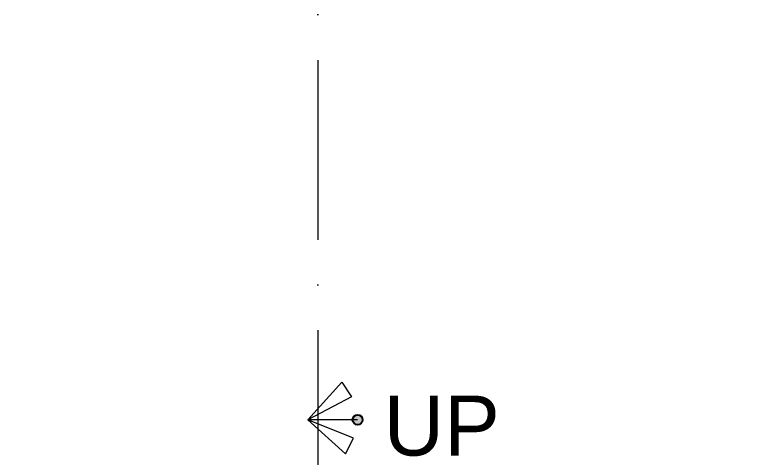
# Model space of a CAD drawing. Header units: inches. Extents: x 10755 to 33653, y -10992 to 10708.
# Drawn here: x 10988.4 to 11136.1, y 6053.3 to 6141.9 of the extents above; entities that cross this region are included whole.
import ezdxf

# ---------------------------------------------------------------- set-up
doc = ezdxf.new("R2010")
doc.units = ezdxf.units.IN
doc.header["$MEASUREMENT"] = 0
doc.linetypes.add('ACAD_ISO10W100', pattern=[18, 12, -3, 0, -3])
for name, color, linetype, lineweight in [('arrow line', 54, 'Continuous', 9), ('centerline', 9, 'ACAD_ISO10W100', 5), ('dim', 6, 'Continuous', 13), ('Pillar', 11, 'Continuous', 25), ('STAIRCASE', 143, 'Continuous', 15), ('title text 1', 113, 'Continuous', 25)]:
    doc.layers.add(name, color=color, linetype=linetype, lineweight=lineweight)
doc.styles.add('Prajwal', font='stylu.ttf', dxfattribs={"height": 9})
doc.styles.get("Standard").update_dxf_attribs({"font": 'arial.ttf'})
doc.dimstyles.new('S8', dxfattribs={"dimscale": 8, "dimtxt": 1, "dimasz": 0.5, "dimexe": 0.5, "dimexo": 0.5, "dimgap": 0.25, "dimtad": 1, "dimzin": 3, "dimdsep": 46, "dimlunit": 4, "dimtxsty": 'Standard', "dimblk": 'ARCHTICK', "dimcen": 0, "dimclrd": 256, "dimclre": 256, "dimclrt": 6, "dimadec": 0, "dimazin": 0, "dimtfac": 0.5, "dimtix": 1, "dimtmove": 1, "dimatfit": 3, "dimfxl": 0.5, "dimfxlon": 1, "dimfrac": 1, "dimtolj": 1, "dimtzin": 0, "dimarcsym": 1})

# ---------------------------------------------------------------- blocks, each defined once
blk = doc.blocks.new('_ArchTick')
at = {"color": 0, "const_width": 0.15}
blk.add_lwpolyline([(-0.5, -0.5), (0.5, 0.5)], dxfattribs=at)
blk = doc.blocks.new('*D3622')
at = {"layer": 'Defpoints', "color": 0, "transparency": 16777216}
for p in [(10864.08, 6434.82), (31531.53, 6434.82), (31551.39, 6095.11)]:
    blk.add_point(p, dxfattribs=at)
at = {"layer": 'dim', "lineweight": -2, "transparency": 16777216}
for p, q in [((31527.53, 6434.82), (31535.53, 6434.82)), ((31531.53, 6095.11), (31531.53, 6434.82)), ((31535.53, 6095.11), (31527.53, 6095.11))]:
    blk.add_line(p, q, dxfattribs=at)
at = {"layer": 'dim', "lineweight": -2, "transparency": 16777216, "xscale": 4, "yscale": 4, "zscale": 4}
for p, rotation in [((31531.53, 6434.82), 90), ((31531.53, 6095.11), 270)]:
    blk.add_blockref('_ArchTick', p, dxfattribs=dict(at, rotation=rotation))
at = {"layer": 'dim', "color": 6, "transparency": 16777216, "insert": (31525.42, 6264.96), "char_height": 8, "attachment_point": 5, "rotation": 90}
blk.add_mtext('\\A1;28\'-3{\\H0.500000x;\\S3#4;}"', dxfattribs=at)
blk = doc.blocks.new('A$C03EF3246')
at = {"layer": 'arrow line'}
for q in [(-16.37, -1.02), (-1.99, -1.02)]:
    blk.add_line((-9.18, 6.21), q, dxfattribs=at)
for points in [[(-16.37, -1.02), (-13.34, -2.78), (-9.18, 6.21)], [(-1.99, -1.02), (-5.01, -2.78), (-9.18, 6.21)]]:
    blk.add_lwpolyline(points, dxfattribs=at)

msp = doc.modelspace()

# ---------------------------------------------------------------- hatches: boundary and pattern name
at = {"layer": 'Pillar', "ltscale": 100}
h = msp.add_hatch(color=256, dxfattribs=at)
edge = h.paths.add_edge_path()
edge.add_ellipse((11057.084, 6060.82), major_axis=(-0.707, -0.707), ratio=1, start_angle=135, end_angle=495)
h = msp.add_hatch(color=256, dxfattribs=at)
edge = h.paths.add_edge_path()
edge.add_ellipse((11057.084, 6060.818), major_axis=(-0.707, -0.707), ratio=1, start_angle=315, end_angle=495)
edge.add_ellipse((11057.084, 6060.818), major_axis=(-0.707, -0.707), ratio=1, start_angle=135, end_angle=315)

# ---------------------------------------------------------------- linework, layer by layer
at = {"layer": 'arrow line'}
msp.add_line((11057.084, 6060.82), (11047.084, 6060.82), dxfattribs=at)
at = {"layer": 'centerline', "ltscale": 3}
msp.add_line((11049.082, 7377.148), (11049.082, 6051.326), dxfattribs=at)
at = {"layer": 'Pillar', "ltscale": 100}
msp.add_circle((11057.084, 6060.82), 1, dxfattribs=at)

# ---------------------------------------------------------------- block references
at = {"layer": 'STAIRCASE', "extrusion": (0, 0, -1), "zscale": -1, "rotation": 267.0963079563232}
msp.add_blockref('A$C03EF3246', (-11053.75, 6051.97), dxfattribs=at)

# ---------------------------------------------------------------- texts
at = {"layer": 'title text 1', "insert": (11062.296, 6065.652), "char_height": 12, "width": 241.00666, "attachment_point": 1, "style": 'Prajwal'}
msp.add_mtext('{\\fSansSerif|b0|i0|c2|p2;UP}', dxfattribs=at)

# ---------------------------------------------------------------- dimensions: what is measured, and where the dimension line sits
at = {"layer": 'dim'}
dim = msp.add_linear_dim(base=(31531.53, 6434.819), p1=(31551.386, 6095.11), p2=(10864.084, 6434.819), angle=270, dimstyle='S8', dxfattribs=at)
dim.commit()
dim.dimension.update_dxf_attribs({"geometry": '*D3622', "text_midpoint": (31525.415, 6264.964)})

doc.saveas('drawing.dxf')
